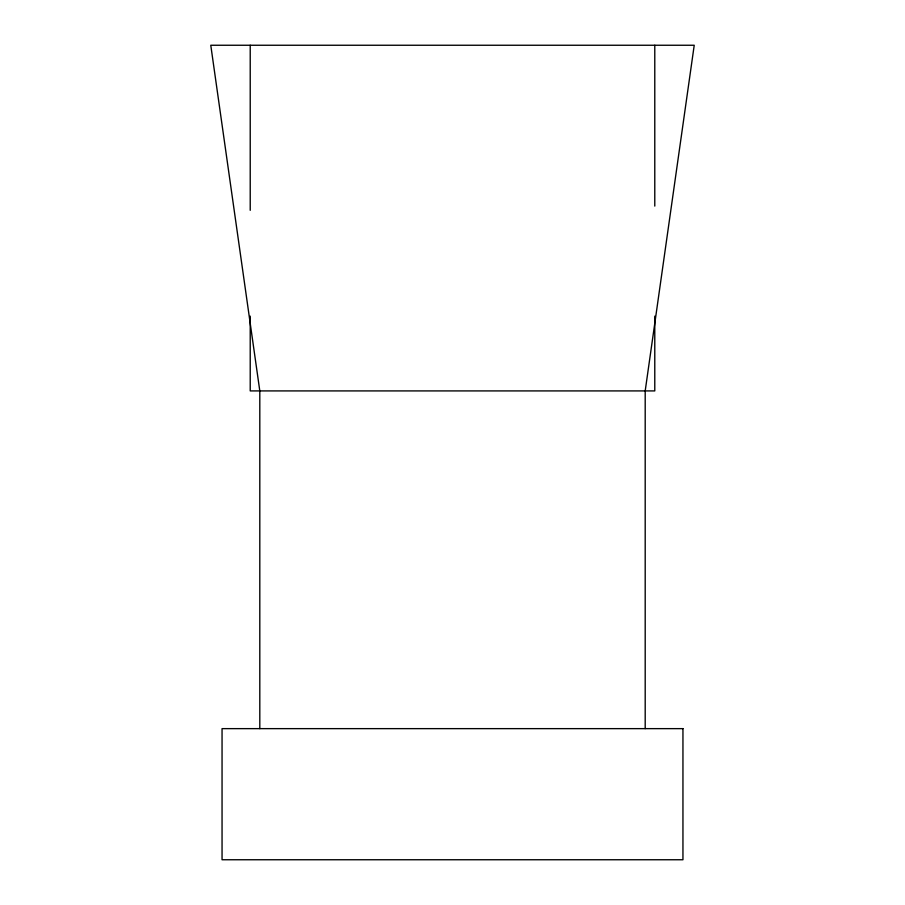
<?xml version="1.0" encoding="UTF-8"?>
<svg xmlns="http://www.w3.org/2000/svg" width="905" height="905" viewBox="0 0 905 905"><rect width="100%" height="100%" fill="white"/><g stroke="black" fill="none" stroke-linecap="round" stroke-linejoin="round"><path stroke-width="1.36" d="M654.779 45.25L654.779 206.091M654.779 316.139L654.779 390.915L250.221 390.915L250.221 316.139M645.197 728.638L645.197 390.915L694.226 45.25L210.775 45.25L259.803 390.915L259.803 728.638M250.221 45.25L250.221 210.322M682.947 728.638L222.053 728.638L222.053 859.75L682.947 859.75L682.947 728.638"/></g></svg>
